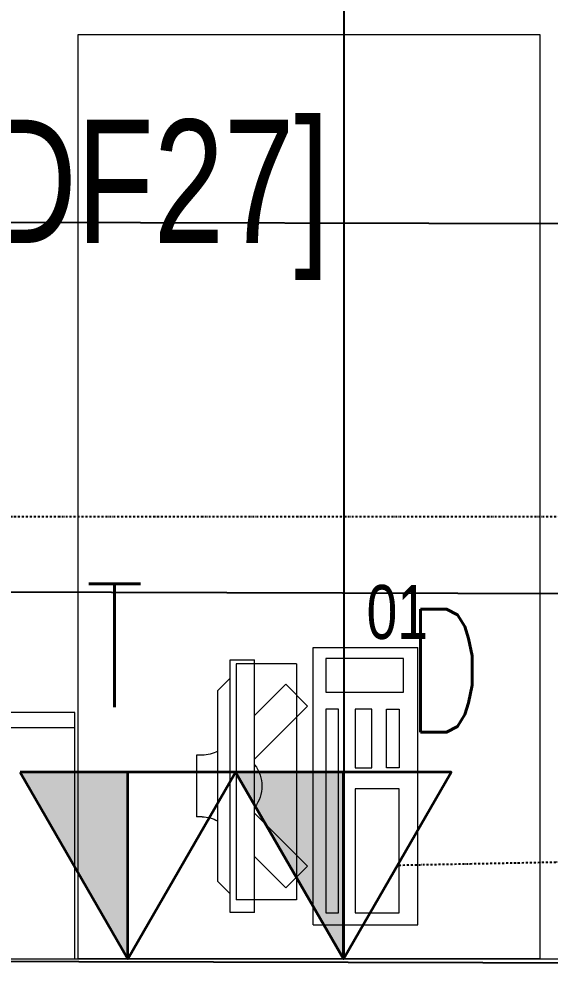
# Model space of a CAD drawing. Extents: x -560814 to 57327, y -29287 to 19916.
# Drawn here: x 31348 to 32210, y -12838 to -11304 of the extents above; entities that cross this region are included whole.
import ezdxf

# ---------------------------------------------------------------- set-up
doc = ezdxf.new("R2010")
doc.units = 0
doc.header["$LTSCALE"] = 0.25
doc.linetypes.add('DASHDOT', pattern=[25.4, 12.7, -6.35, 0, -6.35])
for name, color, linetype, lineweight in [('01-First Floor$0$72_EGR_BASE_TEXT', 252, 'Continuous', 5), ('01-First Floor$0$72_EGR_EQP_TAG', 142, 'Continuous', 5), ('01-First Floor$0$LOADING', 253, 'Continuous', 5), ('01-First Floor$0$Walls', 251, 'Continuous', 5), ('E-LITE-CLNG-CNDT', 6, 'DASHDOT', 35), ('T-DATA-CLNG-COND', 51, 'DASHDOT', 25), ('T-DATA-DEVC-TYPE', 2, 'Continuous', 25), ('T-DATA-WALL @ 100', 33, 'Continuous', 35)]:
    doc.layers.add(name, color=color, linetype=linetype, lineweight=lineweight)
doc.layers.add('01-First Floor$0$FALSE CEILING', color=251, linetype='Continuous')
doc.styles.add('01-First Floor$0$X3G_ENTITY_257CFD', font='swisscl.ttf', dxfattribs={"height": 200})
doc.styles.add('01-First Floor$0$X3G_ENTITY_9F38', font='swisscl.ttf', dxfattribs={"height": 0.2})
doc.styles.add('DC_SIMPLEX', font='SIMPLEX.shx', dxfattribs={"width": 0.7})

# ---------------------------------------------------------------- blocks, each defined once
blk = doc.blocks.new('*U25')
blk.add_hatch(color=254).paths.add_polyline_path([(1.75, 3.031), (0, 3.031), (0, 0)])
blk.add_line((0, 0), (0, 3.031))
blk.add_lwpolyline([(1.75, 3.031), (0, 0), (-1.75, 3.031)], close=True)
at = {"layer": 'T-DATA-DEVC-TYPE', "style": 'DC_SIMPLEX', "width": 0.7, "flags": 8}
blk.add_attdef('DC_TYPE', (2.682, 5.634), '', height=2, rotation=360, dxfattribs=at)
blk = doc.blocks.new('*U26')
blk.add_hatch(color=254).paths.add_polyline_path([(1.75, 3.031), (0, 3.031), (0, 0)])
blk.add_line((0, 0), (0, 3.031))
blk.add_lwpolyline([(1.75, 3.031), (0, 0), (-1.75, 3.031)], close=True)
at = {"layer": 'T-DATA-DEVC-TYPE', "style": 'DC_SIMPLEX', "width": 0.7, "flags": 8}
blk.add_attdef('DC_TYPE', (2.682, 5.634), '', height=2, rotation=360, dxfattribs=at)
blk = doc.blocks.new('01-First Floor$0$ITCWLS1-P')
at = {"layer": '01-First Floor$0$LOADING'}
for p, q in [((-0.17, 0.45), (-0.17, 0)), ((-0.17, 0.45), (0, 0.45)), ((0, 0.45), (0, 0)), ((-0.2651, 0.43, 0), (-0.3051, 0.43, 0)), ((-0.3051, 0.43, 0), (-0.3051, 0.02, 0)), ((-0.2651, 0.43, 0), (-0.2651, 0.02, 0)), ((-0.1496, 0.4305), (-0.1291, 0.4305)), ((-0.1291, 0.4305), (-0.1291, 0.4089)), ((-0.3251, 0.38, 0), (-0.3051, 0.4, 0)), ((-0.197, 0.4094), (-0.295, 0.4094)), ((-0.295, 0.0264), (-0.295, 0.4094)), ((-0.197, 0.0264), (-0.197, 0.4094)), ((-0.3251, 0.38, 0), (-0.3251, 0.07, 0)), ((-0.3503, 0.275), (-0.3596, 0.275)), ((-0.3596, 0.175), (-0.3596, 0.275)), ((-0.3503, 0.175), (-0.3596, 0.175)), ((-0.3251, 0.07, 0), (-0.3051, 0.05, 0)), ((-0.3051, 0.02, 0), (-0.2651, 0.02, 0)), ((-0.197, 0.0264), (-0.295, 0.0264)), ((-0.17, 0), (0, 0))]:
    blk.add_line(p, q, dxfattribs=at)
at = {"layer": '01-First Floor$0$LOADING', "extrusion": (2.48281e-10, 3.18408e-10, -1)}
for p, q in [((-0.2651, 0.3395), (-0.2144, 0.3902)), ((-0.1791, 0.3548), (-0.2144, 0.3902)), ((-0.2651, 0.2688), (-0.1791, 0.3548))]:
    blk.add_line(p, q, dxfattribs=at)
at = {"layer": '01-First Floor$0$LOADING', "extrusion": (2.48281e-10, -3.18408e-10, -1)}
for p, q in [((-0.2651, 0.1812), (-0.1791, 0.0952)), ((-0.2651, 0.1105), (-0.2144, 0.0598)), ((-0.1791, 0.0952), (-0.2144, 0.0598))]:
    blk.add_line(p, q, dxfattribs=at)
at = {"layer": '01-First Floor$0$LOADING'}
for points in [[(-0.1291, 0.4089), (-0.1291, 0.1), (-0.1496, 0.1), (-0.1496, 0.4305)], [(-0.1496, 0.1), (-0.1496, 0.1), (-0.1496, 0.1), (-0.1496, 0.1), (-0.1496, 0.1), (-0.1496, 0.1), (-0.1496, 0.1), (-0.1496, 0.1), (-0.1496, 0.1)], [(-0.1496, 0.1), (-0.1496, 0.1), (-0.1496, 0.1), (-0.1496, 0.1), (-0.1496, 0.1), (-0.1496, 0.1), (-0.1496, 0.1), (-0.1496, 0.1), (-0.1496, 0.1), (-0.1496, 0.1), (-0.1496, 0.1), (-0.1496, 0.1), (-0.1496, 0.1), (-0.1496, 0.1), (-0.1496, 0.1), (-0.1496, 0.1), (-0.1496, 0.1), (-0.1496, 0.1)], [(-0.1496, 0.1), (-0.1496, 0.1), (-0.1496, 0.1), (-0.1496, 0.1), (-0.1496, 0.1), (-0.1496, 0.1), (-0.1496, 0.1), (-0.1496, 0.1), (-0.1496, 0.1), (-0.1496, 0.1)], [(-0.1496, 0.1), (-0.1496, 0.1), (-0.1496, 0.1), (-0.1496, 0.1), (-0.1496, 0.1), (-0.1496, 0.1), (-0.1496, 0.1)], [(-0.1496, 0.1), (-0.1496, 0.1), (-0.1496, 0.1), (-0.1496, 0.1), (-0.1496, 0.1), (-0.1496, 0.1), (-0.1496, 0.1), (-0.1496, 0.1), (-0.1496, 0.1), (-0.1496, 0.1)], [(-0.1496, 0.1), (-0.1496, 0.1), (-0.1496, 0.1), (-0.1496, 0.1), (-0.1496, 0.1), (-0.1496, 0.1), (-0.1496, 0.1), (-0.1496, 0.1), (-0.1496, 0.1), (-0.1496, 0.1), (-0.1496, 0.1), (-0.1496, 0.1), (-0.1496, 0.1), (-0.1496, 0.1), (-0.1496, 0.1)], [(-0.1496, 0.1), (-0.1496, 0.1), (-0.1496, 0.1), (-0.1496, 0.1), (-0.1496, 0.1), (-0.1496, 0.1), (-0.1496, 0.1), (-0.1496, 0.1), (-0.1496, 0.1), (-0.1496, 0.1)], [(-0.1496, 0.1), (-0.1496, 0.1), (-0.1496, 0.1), (-0.1496, 0.1), (-0.1496, 0.1), (-0.1496, 0.1), (-0.1496, 0.1), (-0.1496, 0.1), (-0.1496, 0.1), (-0.1496, 0.1)], [(-0.1496, 0.1), (-0.1496, 0.1), (-0.1496, 0.1), (-0.1496, 0.1), (-0.1496, 0.1), (-0.1496, 0.1), (-0.1496, 0.1), (-0.1496, 0.1), (-0.1496, 0.1), (-0.1496, 0.1), (-0.1496, 0.1), (-0.1496, 0.1), (-0.1496, 0.1), (-0.1496, 0.1), (-0.1496, 0.1), (-0.1496, 0.1), (-0.1496, 0.1), (-0.1496, 0.1), (-0.1496, 0.1), (-0.1496, 0.1), (-0.1496, 0.1), (-0.1496, 0.1), (-0.1496, 0.1), (-0.1496, 0.1), (-0.1496, 0.1), (-0.1496, 0.1), (-0.1496, 0.1), (-0.1496, 0.1), (-0.1496, 0.1), (-0.1496, 0.1), (-0.1496, 0.1), (-0.1496, 0.1), (-0.1496, 0.1), (-0.1496, 0.1), (-0.1496, 0.1), (-0.1496, 0.1), (-0.1496, 0.1), (-0.1496, 0.1), (-0.1496, 0.1), (-0.1496, 0.1), (-0.1496, 0.1), (-0.1496, 0.1), (-0.1496, 0.1), (-0.1496, 0.1), (-0.1496, 0.1), (-0.1496, 0.1), (-0.1496, 0.1), (-0.1496, 0.1), (-0.1496, 0.1), (-0.1496, 0.1), (-0.1496, 0.1), (-0.1496, 0.1), (-0.1496, 0.1), (-0.1496, 0.1)], [(-0.1496, 0.1), (-0.1496, 0.1), (-0.1496, 0.1), (-0.1496, 0.1), (-0.1496, 0.1), (-0.1496, 0.1), (-0.1496, 0.1), (-0.1496, 0.1), (-0.1496, 0.1), (-0.1496, 0.1), (-0.1496, 0.1), (-0.1496, 0.1), (-0.1496, 0.1), (-0.1496, 0.1), (-0.1496, 0.1), (-0.1496, 0.1), (-0.1496, 0.1), (-0.1496, 0.1), (-0.1496, 0.1), (-0.1496, 0.1), (-0.1496, 0.1), (-0.1496, 0.1), (-0.1496, 0.1), (-0.1496, 0.1), (-0.1496, 0.1), (-0.1496, 0.1), (-0.1496, 0.1), (-0.1496, 0.1), (-0.1496, 0.1), (-0.1496, 0.1), (-0.1496, 0.1), (-0.1496, 0.1), (-0.1496, 0.1), (-0.1496, 0.1), (-0.1496, 0.1), (-0.1496, 0.1), (-0.1496, 0.1), (-0.1496, 0.1), (-0.1496, 0.1), (-0.1496, 0.1), (-0.1496, 0.1), (-0.1496, 0.1), (-0.1496, 0.1), (-0.1496, 0.1), (-0.1496, 0.1), (-0.1496, 0.1), (-0.1496, 0.1), (-0.1496, 0.1), (-0.1496, 0.1), (-0.1496, 0.1), (-0.1496, 0.1), (-0.1496, 0.1), (-0.1496, 0.1), (-0.1496, 0.1), (-0.1496, 0.1), (-0.1496, 0.1), (-0.1496, 0.1), (-0.1496, 0.1), (-0.1496, 0.1), (-0.1496, 0.1), (-0.1496, 0.1), (-0.1496, 0.1), (-0.1496, 0.1), (-0.1496, 0.1), (-0.1496, 0.1), (-0.1496, 0.1), (-0.1496, 0.1), (-0.1496, 0.1), (-0.1496, 0.1), (-0.1496, 0.1), (-0.1496, 0.1), (-0.1496, 0.1), (-0.1496, 0.1), (-0.1496, 0.1), (-0.1496, 0.1), (-0.1496, 0.1), (-0.1496, 0.1), (-0.1496, 0.1), (-0.1496, 0.1), (-0.1496, 0.1), (-0.1496, 0.1), (-0.1496, 0.1), (-0.1496, 0.1), (-0.1496, 0.1), (-0.1496, 0.1), (-0.1496, 0.1), (-0.1496, 0.1), (-0.1496, 0.1), (-0.1496, 0.1)], [(-0.1496, 0.1), (-0.1496, 0.1), (-0.1496, 0.1), (-0.1496, 0.1), (-0.1496, 0.1), (-0.1496, 0.1), (-0.1496, 0.1), (-0.1496, 0.1), (-0.1496, 0.1), (-0.1496, 0.1), (-0.1496, 0.1), (-0.1496, 0.1)], [(-0.1496, 0.1), (-0.1496, 0.1), (-0.1496, 0.1), (-0.1496, 0.1), (-0.1496, 0.1), (-0.1496, 0.1), (-0.1496, 0.1)], [(-0.1496, 0.1), (-0.1496, 0.1), (-0.1496, 0.1), (-0.1496, 0.1), (-0.1496, 0.1), (-0.1496, 0.1), (-0.1496, 0.1), (-0.1496, 0.1), (-0.1496, 0.1), (-0.1496, 0.1), (-0.1496, 0.1), (-0.1496, 0.1), (-0.1496, 0.1), (-0.1496, 0.1), (-0.1496, 0.1), (-0.1496, 0.1), (-0.1496, 0.1)], [(-0.1496, 0.1), (-0.1496, 0.1), (-0.1496, 0.1), (-0.1496, 0.1), (-0.1496, 0.1), (-0.1496, 0.1), (-0.1496, 0.1), (-0.1496, 0.1), (-0.1496, 0.1), (-0.1496, 0.1), (-0.1496, 0.1), (-0.1496, 0.1), (-0.1496, 0.1), (-0.1496, 0.1), (-0.1496, 0.1), (-0.1496, 0.1), (-0.1496, 0.1), (-0.1496, 0.1), (-0.1496, 0.1), (-0.1496, 0.1), (-0.1496, 0.1), (-0.1496, 0.1), (-0.1496, 0.1), (-0.1496, 0.1), (-0.1496, 0.1), (-0.1496, 0.1), (-0.1496, 0.1), (-0.1496, 0.1), (-0.1496, 0.1), (-0.1496, 0.1), (-0.1496, 0.1), (-0.1496, 0.1), (-0.1496, 0.1), (-0.1496, 0.1), (-0.1496, 0.1), (-0.1496, 0.1), (-0.1496, 0.1), (-0.1496, 0.1), (-0.1496, 0.1), (-0.1496, 0.1), (-0.1496, 0.1), (-0.1496, 0.1), (-0.1496, 0.1), (-0.1496, 0.1), (-0.1496, 0.1), (-0.1496, 0.1), (-0.1496, 0.1), (-0.1496, 0.1), (-0.1496, 0.1), (-0.1496, 0.1), (-0.1496, 0.1), (-0.1496, 0.1), (-0.1496, 0.1), (-0.1496, 0.1), (-0.1496, 0.1), (-0.1496, 0.1), (-0.1496, 0.1), (-0.1496, 0.1), (-0.1496, 0.1), (-0.1496, 0.1), (-0.1496, 0.1), (-0.1496, 0.1), (-0.1496, 0.1), (-0.1496, 0.1), (-0.1496, 0.1), (-0.1496, 0.1), (-0.1496, 0.1), (-0.1496, 0.1), (-0.1496, 0.1), (-0.1496, 0.1), (-0.1496, 0.1), (-0.1496, 0.1), (-0.1496, 0.1), (-0.1496, 0.1), (-0.1496, 0.1), (-0.1496, 0.1), (-0.1496, 0.1), (-0.1496, 0.1), (-0.1496, 0.1), (-0.1496, 0.1), (-0.1496, 0.1), (-0.1496, 0.1), (-0.1496, 0.1), (-0.1496, 0.1), (-0.1496, 0.1), (-0.1496, 0.1), (-0.1496, 0.1), (-0.1496, 0.1), (-0.1496, 0.1), (-0.1496, 0.1), (-0.1496, 0.1), (-0.1496, 0.1), (-0.1496, 0.1), (-0.1496, 0.1), (-0.1496, 0.1), (-0.1496, 0.1), (-0.1496, 0.1), (-0.1496, 0.1), (-0.1496, 0.1), (-0.1496, 0.1), (-0.1496, 0.1), (-0.1496, 0.1), (-0.1496, 0.1), (-0.1496, 0.1), (-0.1496, 0.1), (-0.1496, 0.1), (-0.1496, 0.1), (-0.1496, 0.1), (-0.1496, 0.1), (-0.1496, 0.1), (-0.1496, 0.1)], [(-0.1496, 0.1), (-0.1496, 0.1), (-0.1496, 0.1), (-0.1496, 0.1), (-0.1496, 0.1), (-0.1496, 0.1), (-0.1496, 0.1), (-0.1496, 0.1)]]:
    blk.add_lwpolyline(points, dxfattribs=at)
for points in [[(-0.1019, 0.4305), (-0.0304, 0.4305), (-0.0304, 0.2294), (-0.1019, 0.2294)], [(-0.1019, 0.1954), (-0.0747, 0.1954), (-0.0747, 0.1), (-0.1019, 0.1)], [(-0.0304, 0.1954), (-0.0508, 0.1954), (-0.0508, 0.1), (-0.0304, 0.1)], [(-0.1496, 0.1), (-0.1496, 0.1), (-0.1496, 0.1), (-0.1496, 0.1), (-0.1496, 0.1), (-0.1496, 0.1), (-0.1496, 0.1), (-0.1496, 0.1), (-0.1496, 0.1), (-0.1496, 0.1), (-0.1496, 0.1), (-0.1496, 0.1), (-0.1496, 0.1), (-0.1496, 0.1), (-0.1496, 0.1), (-0.1496, 0.1), (-0.1496, 0.1), (-0.1496, 0.1), (-0.1496, 0.1), (-0.1496, 0.1), (-0.1496, 0.1), (-0.1496, 0.1), (-0.1496, 0.1), (-0.1496, 0.1), (-0.1496, 0.1), (-0.1496, 0.1), (-0.1496, 0.1), (-0.1496, 0.1), (-0.1496, 0.1), (-0.1496, 0.1), (-0.1496, 0.1), (-0.1496, 0.1), (-0.1496, 0.1), (-0.1496, 0.1), (-0.1496, 0.1), (-0.1496, 0.1), (-0.1496, 0.1), (-0.1496, 0.1), (-0.1496, 0.1), (-0.1496, 0.1), (-0.1496, 0.1), (-0.1496, 0.1), (-0.1496, 0.1), (-0.1496, 0.1), (-0.1496, 0.1), (-0.1496, 0.1), (-0.1496, 0.1), (-0.1496, 0.1), (-0.1496, 0.1), (-0.1496, 0.1), (-0.1496, 0.1), (-0.1496, 0.1), (-0.1496, 0.1), (-0.1496, 0.1), (-0.1496, 0.1), (-0.1496, 0.1), (-0.1496, 0.1), (-0.1496, 0.1), (-0.1496, 0.1), (-0.1496, 0.1), (-0.1496, 0.1), (-0.1496, 0.1), (-0.1496, 0.1), (-0.1496, 0.1), (-0.1496, 0.1), (-0.1496, 0.1), (-0.1496, 0.1), (-0.1496, 0.1), (-0.1496, 0.1), (-0.1496, 0.1), (-0.1496, 0.1), (-0.1496, 0.1), (-0.1496, 0.1), (-0.1496, 0.1), (-0.1496, 0.1), (-0.1496, 0.1), (-0.1496, 0.1), (-0.1496, 0.1), (-0.1496, 0.1), (-0.1496, 0.1), (-0.1496, 0.1), (-0.1496, 0.1), (-0.1496, 0.1), (-0.1496, 0.1), (-0.1496, 0.1), (-0.1496, 0.1), (-0.1496, 0.1), (-0.1496, 0.1), (-0.1496, 0.1), (-0.1496, 0.1), (-0.1496, 0.1), (-0.1496, 0.1), (-0.1496, 0.1), (-0.1496, 0.1), (-0.1496, 0.1), (-0.1496, 0.1), (-0.1496, 0.1), (-0.1496, 0.1), (-0.1496, 0.1), (-0.1496, 0.1), (-0.1496, 0.1), (-0.1496, 0.1), (-0.1496, 0.1), (-0.1496, 0.1), (-0.1496, 0.1), (-0.1496, 0.1), (-0.1496, 0.1), (-0.1496, 0.1), (-0.1496, 0.1), (-0.1496, 0.1), (-0.1496, 0.1), (-0.1496, 0.1), (-0.1496, 0.1), (-0.1496, 0.1), (-0.1496, 0.1), (-0.1496, 0.1), (-0.1496, 0.1), (-0.1496, 0.1), (-0.1496, 0.1), (-0.1496, 0.1), (-0.1496, 0.1), (-0.1496, 0.1), (-0.1496, 0.1), (-0.1496, 0.1), (-0.1496, 0.1), (-0.1496, 0.1), (-0.1496, 0.1), (-0.1496, 0.1), (-0.1496, 0.1), (-0.1496, 0.1), (-0.1496, 0.1), (-0.1496, 0.1), (-0.1496, 0.1), (-0.1496, 0.1), (-0.1496, 0.1), (-0.1496, 0.1), (-0.1496, 0.1), (-0.1496, 0.1), (-0.1496, 0.1), (-0.1496, 0.1), (-0.1496, 0.1), (-0.1496, 0.1), (-0.1496, 0.1), (-0.1496, 0.1), (-0.1496, 0.1), (-0.1496, 0.1), (-0.1496, 0.1), (-0.1496, 0.1), (-0.1496, 0.1), (-0.1496, 0.1), (-0.1496, 0.1), (-0.1496, 0.1), (-0.1496, 0.1), (-0.1496, 0.1), (-0.1496, 0.1), (-0.1496, 0.1), (-0.1496, 0.1), (-0.1496, 0.1), (-0.1496, 0.1), (-0.1496, 0.1), (-0.1496, 0.1), (-0.1496, 0.1), (-0.1496, 0.1), (-0.1496, 0.1), (-0.1496, 0.1), (-0.1496, 0.1), (-0.1496, 0.1), (-0.1496, 0.1), (-0.1496, 0.1), (-0.1496, 0.1), (-0.1496, 0.1), (-0.1496, 0.1), (-0.1496, 0.1), (-0.1496, 0.1), (-0.1496, 0.1), (-0.1496, 0.1), (-0.1496, 0.1), (-0.1496, 0.1), (-0.1496, 0.1), (-0.1496, 0.1), (-0.1496, 0.1), (-0.1496, 0.1), (-0.1496, 0.1), (-0.1496, 0.1), (-0.1496, 0.1), (-0.1496, 0.1), (-0.1496, 0.1), (-0.1496, 0.1), (-0.1496, 0.1), (-0.1496, 0.1), (-0.1496, 0.1), (-0.1496, 0.1), (-0.1496, 0.1), (-0.1496, 0.1), (-0.1496, 0.1), (-0.1496, 0.1), (-0.1496, 0.1), (-0.1496, 0.1), (-0.1496, 0.1), (-0.1496, 0.1), (-0.1496, 0.1), (-0.1496, 0.1), (-0.1496, 0.1), (-0.1496, 0.1), (-0.1496, 0.1), (-0.1496, 0.1), (-0.1496, 0.1), (-0.1496, 0.1), (-0.1496, 0.1), (-0.1496, 0.1), (-0.1496, 0.1), (-0.1496, 0.1), (-0.1496, 0.1), (-0.1496, 0.1), (-0.1496, 0.1), (-0.1496, 0.1), (-0.1496, 0.1), (-0.1496, 0.1), (-0.1496, 0.1), (-0.1496, 0.1), (-0.1496, 0.1), (-0.1496, 0.1), (-0.1496, 0.1), (-0.1496, 0.1), (-0.1496, 0.1), (-0.1496, 0.1), (-0.1496, 0.1), (-0.1496, 0.1), (-0.1496, 0.1), (-0.1496, 0.1), (-0.1496, 0.1), (-0.1496, 0.1), (-0.1496, 0.1), (-0.1496, 0.1), (-0.1496, 0.1), (-0.1496, 0.1), (-0.1496, 0.1), (-0.1496, 0.1), (-0.1496, 0.1), (-0.1496, 0.1), (-0.1496, 0.1), (-0.1496, 0.1), (-0.1496, 0.1), (-0.1496, 0.1), (-0.1496, 0.1), (-0.1496, 0.1), (-0.1496, 0.1), (-0.1496, 0.1), (-0.1496, 0.1), (-0.1496, 0.1), (-0.1496, 0.1), (-0.1496, 0.1), (-0.1496, 0.1), (-0.1496, 0.1), (-0.1496, 0.1), (-0.1496, 0.1), (-0.1496, 0.1), (-0.1496, 0.1), (-0.1496, 0.1), (-0.1496, 0.1), (-0.1496, 0.1), (-0.1496, 0.1), (-0.1496, 0.1), (-0.1496, 0.1), (-0.1496, 0.1), (-0.1496, 0.1), (-0.1496, 0.1), (-0.1496, 0.1), (-0.1496, 0.1), (-0.1496, 0.1), (-0.1496, 0.1), (-0.1496, 0.1), (-0.1496, 0.1), (-0.1496, 0.1), (-0.1496, 0.1), (-0.1496, 0.1), (-0.1496, 0.1)], [(-0.1496, 0.1), (-0.1496, 0.1), (-0.1496, 0.1), (-0.1496, 0.1), (-0.1496, 0.1), (-0.1496, 0.1), (-0.1496, 0.1), (-0.1496, 0.1), (-0.1496, 0.1), (-0.1496, 0.1), (-0.1496, 0.1), (-0.1496, 0.1), (-0.1496, 0.1), (-0.1496, 0.1), (-0.1496, 0.1), (-0.1496, 0.1), (-0.1496, 0.1), (-0.1496, 0.1), (-0.1496, 0.1), (-0.1496, 0.1), (-0.1496, 0.1), (-0.1496, 0.1), (-0.1496, 0.1), (-0.1496, 0.1), (-0.1496, 0.1), (-0.1496, 0.1), (-0.1496, 0.1), (-0.1496, 0.1), (-0.1496, 0.1), (-0.1496, 0.1), (-0.1496, 0.1), (-0.1496, 0.1), (-0.1496, 0.1), (-0.1496, 0.1), (-0.1496, 0.1), (-0.1496, 0.1), (-0.1496, 0.1), (-0.1496, 0.1), (-0.1496, 0.1), (-0.1496, 0.1), (-0.1496, 0.1), (-0.1496, 0.1), (-0.1496, 0.1), (-0.1496, 0.1), (-0.1496, 0.1), (-0.1496, 0.1), (-0.1496, 0.1), (-0.1496, 0.1), (-0.1496, 0.1), (-0.1496, 0.1), (-0.1496, 0.1), (-0.1496, 0.1), (-0.1496, 0.1), (-0.1496, 0.1), (-0.1496, 0.1), (-0.1496, 0.1), (-0.1496, 0.1), (-0.1496, 0.1), (-0.1496, 0.1), (-0.1496, 0.1), (-0.1496, 0.1), (-0.1496, 0.1), (-0.1496, 0.1), (-0.1496, 0.1), (-0.1496, 0.1), (-0.1496, 0.1), (-0.1496, 0.1), (-0.1496, 0.1), (-0.1496, 0.1), (-0.1496, 0.1), (-0.1496, 0.1), (-0.1496, 0.1), (-0.1496, 0.1), (-0.1496, 0.1), (-0.1496, 0.1), (-0.1496, 0.1), (-0.1496, 0.1), (-0.1496, 0.1), (-0.1496, 0.1), (-0.1496, 0.1), (-0.1496, 0.1), (-0.1496, 0.1), (-0.1496, 0.1), (-0.1496, 0.1), (-0.1496, 0.1), (-0.1496, 0.1), (-0.1496, 0.1), (-0.1496, 0.1), (-0.1496, 0.1), (-0.1496, 0.1), (-0.1496, 0.1), (-0.1496, 0.1), (-0.1496, 0.1), (-0.1496, 0.1), (-0.1496, 0.1), (-0.1496, 0.1), (-0.1496, 0.1), (-0.1496, 0.1), (-0.1496, 0.1), (-0.1496, 0.1), (-0.1496, 0.1), (-0.1496, 0.1), (-0.1496, 0.1), (-0.1496, 0.1), (-0.1496, 0.1), (-0.1496, 0.1), (-0.1496, 0.1), (-0.1496, 0.1), (-0.1496, 0.1), (-0.1496, 0.1), (-0.1496, 0.1), (-0.1496, 0.1), (-0.1496, 0.1), (-0.1496, 0.1), (-0.1496, 0.1), (-0.1496, 0.1), (-0.1496, 0.1), (-0.1496, 0.1), (-0.1496, 0.1), (-0.1496, 0.1), (-0.1496, 0.1), (-0.1496, 0.1), (-0.1496, 0.1), (-0.1496, 0.1), (-0.1496, 0.1), (-0.1496, 0.1), (-0.1496, 0.1), (-0.1496, 0.1), (-0.1496, 0.1), (-0.1496, 0.1), (-0.1496, 0.1), (-0.1496, 0.1), (-0.1496, 0.1), (-0.1496, 0.1), (-0.1496, 0.1), (-0.1496, 0.1), (-0.1496, 0.1), (-0.1496, 0.1), (-0.1496, 0.1), (-0.1496, 0.1), (-0.1496, 0.1), (-0.1496, 0.1), (-0.1496, 0.1), (-0.1496, 0.1), (-0.1496, 0.1), (-0.1496, 0.1), (-0.1496, 0.1), (-0.1496, 0.1), (-0.1496, 0.1), (-0.1496, 0.1), (-0.1496, 0.1), (-0.1496, 0.1), (-0.1496, 0.1), (-0.1496, 0.1), (-0.1496, 0.1), (-0.1496, 0.1), (-0.1496, 0.1), (-0.1496, 0.1), (-0.1496, 0.1), (-0.1496, 0.1), (-0.1496, 0.1), (-0.1496, 0.1), (-0.1496, 0.1), (-0.1496, 0.1), (-0.1496, 0.1), (-0.1496, 0.1), (-0.1496, 0.1), (-0.1496, 0.1), (-0.1496, 0.1), (-0.1496, 0.1), (-0.1496, 0.1), (-0.1496, 0.1), (-0.1496, 0.1), (-0.1496, 0.1), (-0.1496, 0.1), (-0.1496, 0.1), (-0.1496, 0.1), (-0.1496, 0.1), (-0.1496, 0.1), (-0.1496, 0.1), (-0.1496, 0.1), (-0.1496, 0.1), (-0.1496, 0.1), (-0.1496, 0.1), (-0.1496, 0.1), (-0.1496, 0.1), (-0.1496, 0.1), (-0.1496, 0.1), (-0.1496, 0.1), (-0.1496, 0.1), (-0.1496, 0.1), (-0.1496, 0.1), (-0.1496, 0.1), (-0.1496, 0.1), (-0.1496, 0.1), (-0.1496, 0.1), (-0.1496, 0.1), (-0.1496, 0.1), (-0.1496, 0.1), (-0.1496, 0.1), (-0.1496, 0.1), (-0.1496, 0.1), (-0.1496, 0.1), (-0.1496, 0.1), (-0.1496, 0.1), (-0.1496, 0.1), (-0.1496, 0.1), (-0.1496, 0.1), (-0.1496, 0.1), (-0.1496, 0.1), (-0.1496, 0.1), (-0.1496, 0.1), (-0.1496, 0.1), (-0.1496, 0.1)], [(-0.1496, 0.1), (-0.1496, 0.1), (-0.1496, 0.1), (-0.1496, 0.1), (-0.1496, 0.1), (-0.1496, 0.1), (-0.1496, 0.1), (-0.1496, 0.1), (-0.1496, 0.1), (-0.1496, 0.1), (-0.1496, 0.1), (-0.1496, 0.1), (-0.1496, 0.1), (-0.1496, 0.1), (-0.1496, 0.1), (-0.1496, 0.1), (-0.1496, 0.1), (-0.1496, 0.1), (-0.1496, 0.1), (-0.1496, 0.1), (-0.1496, 0.1), (-0.1496, 0.1), (-0.1496, 0.1), (-0.1496, 0.1), (-0.1496, 0.1), (-0.1496, 0.1), (-0.1496, 0.1), (-0.1496, 0.1), (-0.1496, 0.1), (-0.1496, 0.1), (-0.1496, 0.1), (-0.1496, 0.1), (-0.1496, 0.1), (-0.1496, 0.1), (-0.1496, 0.1), (-0.1496, 0.1), (-0.1496, 0.1), (-0.1496, 0.1), (-0.1496, 0.1), (-0.1496, 0.1), (-0.1496, 0.1), (-0.1496, 0.1), (-0.1496, 0.1), (-0.1496, 0.1), (-0.1496, 0.1), (-0.1496, 0.1), (-0.1496, 0.1), (-0.1496, 0.1), (-0.1496, 0.1), (-0.1496, 0.1), (-0.1496, 0.1), (-0.1496, 0.1), (-0.1496, 0.1), (-0.1496, 0.1), (-0.1496, 0.1), (-0.1496, 0.1), (-0.1496, 0.1), (-0.1496, 0.1), (-0.1496, 0.1), (-0.1496, 0.1), (-0.1496, 0.1), (-0.1496, 0.1), (-0.1496, 0.1), (-0.1496, 0.1), (-0.1496, 0.1), (-0.1496, 0.1), (-0.1496, 0.1), (-0.1496, 0.1), (-0.1496, 0.1), (-0.1496, 0.1), (-0.1496, 0.1), (-0.1496, 0.1), (-0.1496, 0.1), (-0.1496, 0.1), (-0.1496, 0.1), (-0.1496, 0.1), (-0.1496, 0.1), (-0.1496, 0.1), (-0.1496, 0.1), (-0.1496, 0.1), (-0.1496, 0.1), (-0.1496, 0.1), (-0.1496, 0.1), (-0.1496, 0.1), (-0.1496, 0.1), (-0.1496, 0.1), (-0.1496, 0.1), (-0.1496, 0.1), (-0.1496, 0.1), (-0.1496, 0.1), (-0.1496, 0.1), (-0.1496, 0.1), (-0.1496, 0.1), (-0.1496, 0.1), (-0.1496, 0.1), (-0.1496, 0.1), (-0.1496, 0.1), (-0.1496, 0.1), (-0.1496, 0.1), (-0.1496, 0.1), (-0.1496, 0.1), (-0.1496, 0.1), (-0.1496, 0.1), (-0.1496, 0.1), (-0.1496, 0.1), (-0.1496, 0.1), (-0.1496, 0.1), (-0.1496, 0.1), (-0.1496, 0.1), (-0.1496, 0.1), (-0.1496, 0.1), (-0.1496, 0.1), (-0.1496, 0.1), (-0.1496, 0.1), (-0.1496, 0.1), (-0.1496, 0.1), (-0.1496, 0.1), (-0.1496, 0.1), (-0.1496, 0.1), (-0.1496, 0.1), (-0.1496, 0.1), (-0.1496, 0.1), (-0.1496, 0.1), (-0.1496, 0.1), (-0.1496, 0.1), (-0.1496, 0.1), (-0.1496, 0.1), (-0.1496, 0.1), (-0.1496, 0.1), (-0.1496, 0.1), (-0.1496, 0.1), (-0.1496, 0.1), (-0.1496, 0.1), (-0.1496, 0.1), (-0.1496, 0.1), (-0.1496, 0.1), (-0.1496, 0.1), (-0.1496, 0.1), (-0.1496, 0.1), (-0.1496, 0.1), (-0.1496, 0.1), (-0.1496, 0.1), (-0.1496, 0.1), (-0.1496, 0.1), (-0.1496, 0.1), (-0.1496, 0.1), (-0.1496, 0.1), (-0.1496, 0.1), (-0.1496, 0.1), (-0.1496, 0.1), (-0.1496, 0.1), (-0.1496, 0.1), (-0.1496, 0.1), (-0.1496, 0.1), (-0.1496, 0.1), (-0.1496, 0.1), (-0.1496, 0.1), (-0.1496, 0.1), (-0.1496, 0.1), (-0.1496, 0.1), (-0.1496, 0.1), (-0.1496, 0.1), (-0.1496, 0.1), (-0.1496, 0.1), (-0.1496, 0.1), (-0.1496, 0.1), (-0.1496, 0.1), (-0.1496, 0.1), (-0.1496, 0.1), (-0.1496, 0.1), (-0.1496, 0.1), (-0.1496, 0.1), (-0.1496, 0.1), (-0.1496, 0.1), (-0.1496, 0.1), (-0.1496, 0.1), (-0.1496, 0.1), (-0.1496, 0.1), (-0.1496, 0.1), (-0.1496, 0.1), (-0.1496, 0.1), (-0.1496, 0.1), (-0.1496, 0.1), (-0.1496, 0.1), (-0.1496, 0.1), (-0.1496, 0.1), (-0.1496, 0.1), (-0.1496, 0.1), (-0.1496, 0.1), (-0.1496, 0.1), (-0.1496, 0.1), (-0.1496, 0.1), (-0.1496, 0.1), (-0.1496, 0.1), (-0.1496, 0.1), (-0.1496, 0.1), (-0.1496, 0.1), (-0.1496, 0.1), (-0.1496, 0.1), (-0.1496, 0.1), (-0.1496, 0.1), (-0.1496, 0.1), (-0.1496, 0.1), (-0.1496, 0.1), (-0.1496, 0.1), (-0.1496, 0.1), (-0.1496, 0.1), (-0.1496, 0.1), (-0.1496, 0.1), (-0.1496, 0.1), (-0.1496, 0.1), (-0.1496, 0.1), (-0.1496, 0.1), (-0.1496, 0.1), (-0.1496, 0.1), (-0.1496, 0.1), (-0.1496, 0.1), (-0.1496, 0.1), (-0.1496, 0.1)], [(-0.1496, 0.0727), (-0.0236, 0.0727), (-0.0236, 0.0182), (-0.1496, 0.0182)]]:
    blk.add_lwpolyline(points, close=True, dxfattribs=at)
for centre, radius, start, end in [((-0.3503, 0.325), 0.05, 270, 300.3093), ((-0.3089, 0.225), 0.0556, 321.9431, 38.0569), ((-0.3503, 0.125), 0.05, 59.6907, 90)]:
    blk.add_arc(centre, radius, start, end, dxfattribs=at)
blk = doc.blocks.new('01-First Floor$0$GF21027-P')
at = {"layer": '01-First Floor$0$LOADING'}
for p, q in [((0.4, 0.4), (-0.4, 0.4)), ((-0.4, 0.4), (-0.4, 0)), ((0.4, 0), (0.4, 0.4)), ((-0.4, 0.025), (0.4, 0.025)), ((-0.4, 0), (0.4, 0))]:
    blk.add_line(p, q, dxfattribs=at)
blk = doc.blocks.new('01-First Floor')
at = {"layer": '01-First Floor$0$FALSE CEILING', "linetype": 'Continuous'}
for p, q in [((31876, -12830), (31876, -8830)), ((29476, -11630), (32976, -11638.5)), ((29476, -12230), (32976, -12238.5))]:
    blk.add_line(p, q, dxfattribs=at)
at = {"layer": '01-First Floor$0$FALSE CEILING'}
blk.add_lwpolyline([(29476, -8830), (32976, -8830), (32976, -10710), (32976, -10718.5), (32976, -12838.5), (29476, -12830), (29476, -8830)], dxfattribs=at)
at = {"layer": '01-First Floor$0$LOADING', "elevation": -0.1}
blk.add_lwpolyline([(32193.9, -12830), (31443.9, -12830), (31443.9, -11330), (32193.9, -11330)], close=True, dxfattribs=at)
at = {"layer": '01-First Floor$0$Walls'}
blk.add_line((31207.6, -12830), (32976, -12830), dxfattribs=at)
at = {"layer": '01-First Floor$0$LOADING', "extrusion": (8.01373e-06, -1.9399e-16, 1), "xscale": -1000.000000000014, "yscale": 1000.000000000014, "zscale": 1000.000000000013, "rotation": 180}
blk.add_blockref('01-First Floor$0$ITCWLS1-P', (31995.8, -12324.5, 0.2), dxfattribs=at)
at = {"layer": '01-First Floor$0$LOADING', "color": 1, "xscale": 1000, "yscale": 1000, "zscale": 1000, "rotation": 180.0000000209116}
blk.add_blockref('01-First Floor$0$GF21027-P', (31038.5, -12430, -0.1), dxfattribs=at)
at = {"layer": '01-First Floor$0$72_EGR_BASE_TEXT', "insert": (31396.2, -11468, 0), "char_height": 200, "attachment_point": 2, "style": '01-First Floor$0$X3G_ENTITY_9F38'}
blk.add_mtext('[OPDF27]', dxfattribs=at)
at = {"layer": '01-First Floor$0$72_EGR_EQP_TAG', "insert": (31962.3, -12223.2, -0.1), "char_height": 87.47, "attachment_point": 2, "style": '01-First Floor$0$X3G_ENTITY_257CFD'}
blk.add_mtext('01', dxfattribs=at)

msp = doc.modelspace()

# ---------------------------------------------------------------- linework, layer by layer
at = {"layer": 'T-DATA-CLNG-COND'}
msp.add_lwpolyline([(29779.1, -12111.8), (33126, -12111.8)], dxfattribs=at)
msp.add_lwpolyline([(33201, -12141.4), (33201, -12555.9, -0.408438), (33103, -12655.9), (31962.3, -12678.4)], format="xyb", dxfattribs=at)

# ---------------------------------------------------------------- block references
at = {"layer": 'E-LITE-CLNG-CNDT'}
msp.add_blockref('01-First Floor', (0, 0), dxfattribs=at)
at = {"layer": 'T-DATA-WALL @ 100'}
ref = msp.add_blockref('*U26', (31524.8, -12830), dxfattribs=dict(at, xscale=-100, yscale=100, zscale=100))
ref.add_attrib('DC_TYPE', 'T', (31455.3, -12421.5), dxfattribs={"layer": 'T-DATA-DEVC-TYPE', "height": 200, "style": 'DC_SIMPLEX', "width": 0.7, "flags": 8})
ref = msp.add_blockref('*U25', (31874.8, -12830), dxfattribs=dict(at, xscale=-100, yscale=100, zscale=100))
ref.add_attrib('DC_TYPE', 'D', (31976, -12462.2, 0), dxfattribs={"layer": 'T-DATA-DEVC-TYPE', "height": 200, "style": 'DC_SIMPLEX', "width": 0.7, "flags": 8})

doc.saveas('drawing.dxf')
